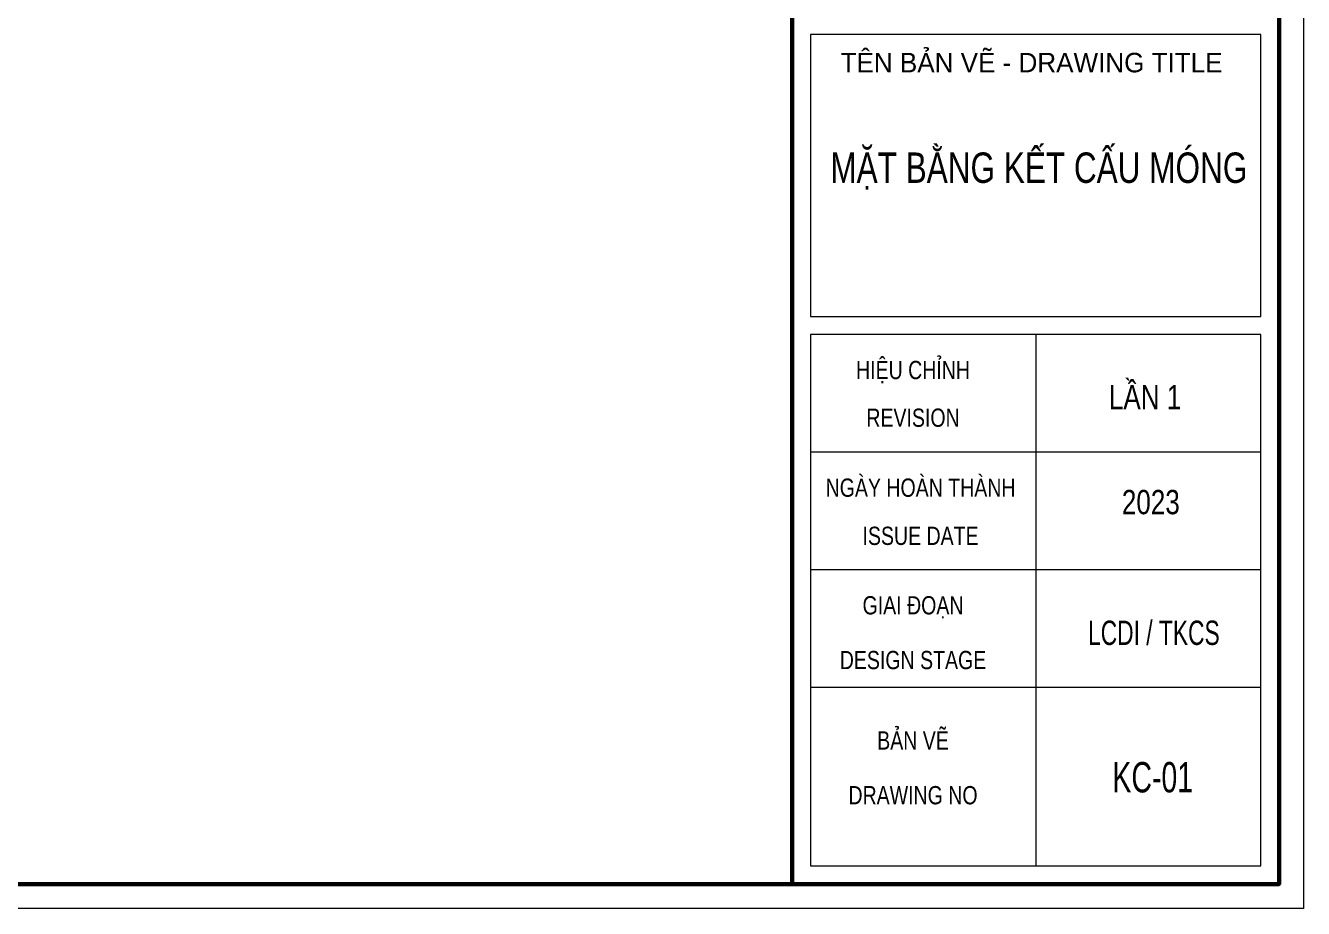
# Model space of a CAD drawing. Header units: millimetres. Extents: x -295047 to 29144, y -724756 to -246879.
# Drawn here: x -150824 to -144104, y -430689 to -426044 of the extents above; entities that cross this region are included whole.
import ezdxf
from ezdxf.enums import TextEntityAlignment as Align

# ---------------------------------------------------------------- set-up
doc = ezdxf.new("R2010")
doc.units = ezdxf.units.MM
doc.header["$MEASUREMENT"] = 0
doc.layers.get('Defpoints').update_dxf_attribs({"color": 1})
for name, color, linetype, lineweight in [('Khungten_LCDI', 7, 'Continuous', 5), ('LC Net thay', 7, 'Continuous', 25), ('LC Text1', 3, 'Continuous', 20)]:
    doc.layers.add(name, color=color, linetype=linetype, lineweight=lineweight)
doc.styles.add('Khungten', font='VHAVAN_1.TTF', dxfattribs={"width": 0.9, "height": 5000})
doc.styles.add('Title', font='VHBLACK_1.TTF', dxfattribs={"width": 0.8})

# ---------------------------------------------------------------- blocks, each defined once
blk = doc.blocks.new('lcdi KC')
at = {"layer": 'Defpoints', "lineweight": 0}
blk.add_lwpolyline([(-1200, -14850), (-1200, 14850), (40800, 14850), (40800, -14850)], close=True, dxfattribs=at)
at = {"layer": 'Khungten_LCDI', "color": 5, "lineweight": 60}
blk.add_line((36600, 14650), (36600, -14650), dxfattribs=at)
at = {"layer": 'Khungten_LCDI', "color": 5, "lineweight": 25}
blk.add_line((40600, -14650), (40600, 14650), dxfattribs=at)
at = {"layer": 'Khungten_LCDI', "color": 9, "lineweight": 15}
for p, q in [((38600, -10133), (38600, -14500)), ((40450, -11100), (36750, -11100)), ((40450, -12067), (36750, -12067)), ((40450, -13033), (36750, -13033))]:
    blk.add_line(p, q, dxfattribs=at)
at = {"layer": 'Khungten_LCDI', "color": 5, "lineweight": 60}
blk.add_lwpolyline([(0, -14650), (0, 14650), (40600, 14650), (40600, -14650)], close=True, dxfattribs=at)
at = {"layer": 'Khungten_LCDI', "color": 9, "lineweight": 15}
for points in [[(36750, -9983), (40450, -9983), (40450, -7667), (36750, -7667)], [(36750, -14500), (40450, -14500), (40450, -10133), (36750, -10133)]]:
    blk.add_lwpolyline(points, close=True, dxfattribs=at)
at = {"color": 7, "style": 'Khungten'}
blk.add_text('tªn b¶n vÏ - drawing title', height=160, dxfattribs=at).set_placement((38566, -7977), align=Align.CENTER)
at = {"color": 7}
for s, height, style, width, p in [('hiÖu chØnh', 150, 'Khungten', 0.8, (37592, -10499)), ('revision', 150, 'Khungten', 0.8, (37592, -10891)), ('ngµy hoµn thµnh', 150, 'Khungten', 0.8, (37654, -11466)), ('issue date', 150, 'Khungten', 0.8, (37654, -11862)), ('giai ®o¹n', 150, 'Khungten', 0.8, (37592, -12433)), ('lcdi / tkcs', 200, 'Title', 0.7, (39571, -12684)), ('design stage', 150, 'Khungten', 0.8, (37592, -12883)), ('b¶n vÏ', 150, 'Khungten', 0.8, (37592, -13544)), ('drawing nO', 150, 'Khungten', 0.8, (37592, -13994))]:
    blk.add_text(s, height=height, dxfattribs=dict(at, style=style, width=width)).set_placement(p, align=Align.CENTER)
at = {"color": 7, "style": 'Khungten', "width": 0.8}
for tag, p in [('REVISION', (39499, -10746)), ('NGAYHT', (39546, -11609))]:
    blk.add_attdef(tag, text='', height=200, dxfattribs=at).set_placement(p, align=Align.CENTER)
at = {"layer": 'LC Text1', "style": 'Title', "width": 1.485915}
for tag, p, p2 in [('TENBANVE1', (36913, -8886), (40339, -8886)), ('TENBANVE2', (36913, -9562), (40339, -9562))]:
    blk.add_attdef(tag, text='', height=250, dxfattribs=at).set_placement(p, p2, align=Align.FIT)
at = {"layer": 'LC Text1', "style": 'Title', "width": 0.7}
blk.add_attdef('SOBANVE', text='', height=250, dxfattribs=at).set_placement((39562, -13896), align=Align.CENTER)

msp = doc.modelspace()

# ---------------------------------------------------------------- block references
at = {"layer": 'LC Net thay'}
ref = msp.add_blockref('lcdi KC', (-170216.2, -421185.3), dxfattribs=dict(at, xscale=0.6399999999848659, yscale=0.6399999999848659, zscale=0.6399999999848659))
ref.add_attrib('NGAYHT', '2023', dxfattribs={"layer": 'LC Text1', "height": 128, "style": 'Khungten', "width": 0.8}).set_placement((-144906.7, -428615.3), align=Align.CENTER)
ref.add_attrib('REVISION', 'lÇn 1', dxfattribs={"layer": 'LC Text1', "height": 128, "style": 'Khungten', "width": 0.8}).set_placement((-144937, -428063), align=Align.CENTER)
ref.add_attrib('SOBANVE', 'KC-01', dxfattribs={"layer": 'LC Text1', "height": 160, "style": 'Title', "width": 0.7}).set_placement((-144896.6, -430078.9), align=Align.CENTER)
ref.add_attrib('TENBANVE1', 'mÆt b»ng kÕt cÊu mãng', dxfattribs={"layer": 'LC Text1', "height": 160, "style": 'Title', "width": 0.656274}).set_placement((-146592.1, -426872.2), (-144399.2, -426872.2), align=Align.FIT)

doc.saveas('drawing.dxf')
